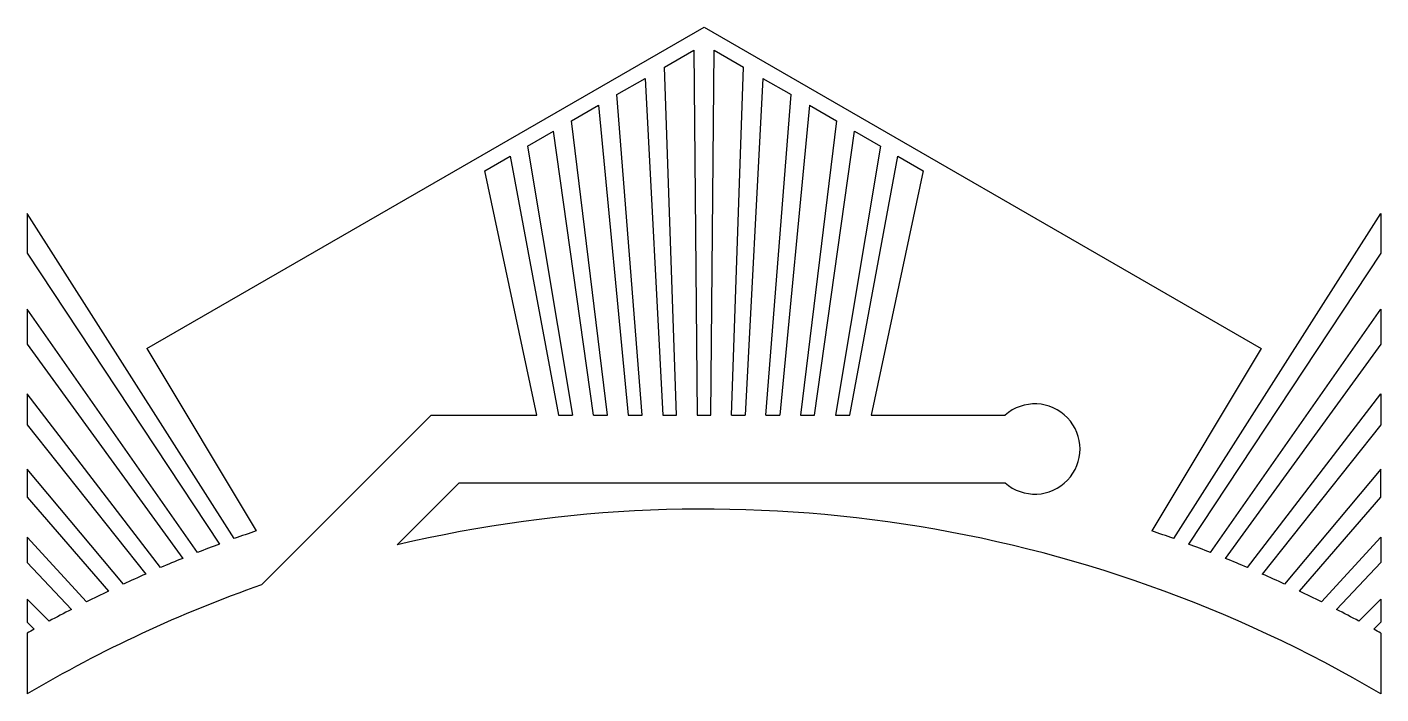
# Model space of a CAD drawing. Header units: inches. Extents: x 0.416 to 1.316, y 1.487 to 1.931.
import ezdxf

# ---------------------------------------------------------------- set-up
doc = ezdxf.new("R2010")
doc.units = ezdxf.units.IN
doc.header["$MEASUREMENT"] = 0
doc.layers.get('0').update_dxf_attribs({"true_color": 0xffffff})

msp = doc.modelspace()

# ---------------------------------------------------------------- linework, layer by layer
for p, q in [((0.49555, 1.71683), (0.86603, 1.93072)), ((0.86603, 1.93072), (1.2365, 1.71683)), ((0.8397, 1.90397), (0.85935, 1.91531)), ((0.85935, 1.91531), (0.86147, 1.6725)), ((0.87059, 1.6725), (0.8727, 1.91531)), ((0.8727, 1.91531), (0.89235, 1.90397)), ((0.84778, 1.6725), (0.8397, 1.90397)), ((0.88427, 1.6725), (0.89235, 1.90397)), ((0.80812, 1.88574), (0.8269, 1.89658)), ((0.8269, 1.89658), (0.83864, 1.6725)), ((0.90515, 1.89658), (0.89341, 1.6725)), ((0.90515, 1.89658), (0.92393, 1.88574)), ((0.8249, 1.6725), (0.80812, 1.88574)), ((0.90715, 1.6725), (0.92393, 1.88574)), ((0.77783, 1.86825), (0.79586, 1.87866)), ((0.79586, 1.87866), (0.81571, 1.6725)), ((0.93619, 1.87866), (0.91634, 1.6725)), ((0.93619, 1.87866), (0.95422, 1.86825)), ((0.80187, 1.6725), (0.77783, 1.86825)), ((0.95422, 1.86825), (0.93018, 1.6725)), ((0.74865, 1.8514), (0.76604, 1.86144)), ((0.79259, 1.6725), (0.76604, 1.86144)), ((0.93946, 1.6725), (0.96601, 1.86144)), ((0.96601, 1.86144), (0.9834, 1.8514)), ((0.74865, 1.8514), (0.77859, 1.6725)), ((0.9834, 1.8514), (0.95346, 1.6725)), ((0.7204, 1.8351), (0.73725, 1.84482)), ((0.73725, 1.84482), (0.76919, 1.6725)), ((0.96287, 1.6725), (0.9948, 1.84482)), ((0.9948, 1.84482), (1.01165, 1.8351)), ((0.75496, 1.6725), (0.7204, 1.8351)), ((1.01165, 1.8351), (0.97709, 1.6725)), ((0.55375, 1.59038), (0.416, 1.80669)), ((0.416, 1.80669), (0.416, 1.78019)), ((1.1783, 1.59038), (1.31605, 1.80669)), ((1.31605, 1.80669), (1.31605, 1.78019)), ((0.416, 1.78019), (0.54396, 1.58678)), ((1.31605, 1.78019), (1.18809, 1.58678)), ((0.52926, 1.58115), (0.416, 1.74296)), ((0.416, 1.74296), (0.416, 1.71965)), ((1.20279, 1.58115), (1.31605, 1.74296)), ((1.31605, 1.74296), (1.31605, 1.71965)), ((0.416, 1.71965), (0.51944, 1.57722)), ((1.31605, 1.71965), (1.21261, 1.57722)), ((0.49555, 1.71683), (0.56841, 1.59553)), ((1.2365, 1.71683), (1.16364, 1.59553)), ((0.416, 1.68671), (0.416, 1.66597)), ((0.5047, 1.57107), (0.416, 1.68671)), ((1.22735, 1.57107), (1.31605, 1.68671)), ((1.31605, 1.68671), (1.31605, 1.66597)), ((0.416, 1.66597), (0.49485, 1.5668)), ((0.5719, 1.55969), (0.68471, 1.6725)), ((0.68471, 1.6725), (0.75496, 1.6725)), ((0.76919, 1.6725), (0.77859, 1.6725)), ((0.79259, 1.6725), (0.80187, 1.6725)), ((0.81571, 1.6725), (0.8249, 1.6725)), ((0.83864, 1.6725), (0.84778, 1.6725)), ((0.86147, 1.6725), (0.87059, 1.6725)), ((0.88427, 1.6725), (0.89341, 1.6725)), ((0.90715, 1.6725), (0.91634, 1.6725)), ((0.93018, 1.6725), (0.93946, 1.6725)), ((0.95346, 1.6725), (0.96287, 1.6725)), ((0.97709, 1.6725), (1.06618, 1.6725)), ((1.31605, 1.66597), (1.2372, 1.5668)), ((0.48008, 1.56013), (0.416, 1.63652)), ((0.416, 1.63652), (0.416, 1.61789)), ((1.31605, 1.63652), (1.25198, 1.56013)), ((1.31605, 1.61789), (1.31605, 1.63652)), ((0.66201, 1.58616), (0.70335, 1.6275)), ((0.70335, 1.6275), (1.06618, 1.6275)), ((0.416, 1.61789), (0.47021, 1.5555)), ((1.26184, 1.5555), (1.31605, 1.61789)), ((0.4554, 1.54828), (0.416, 1.5913)), ((0.416, 1.5913), (0.416, 1.5744)), ((1.27665, 1.54828), (1.31605, 1.5913)), ((1.31605, 1.5913), (1.31605, 1.5744)), ((0.416, 1.5744), (0.44553, 1.54328)), ((1.31605, 1.5744), (1.28653, 1.54328)), ((0.4307, 1.53549), (0.416, 1.55019)), ((0.416, 1.55019), (0.416, 1.53475)), ((1.30135, 1.53549), (1.31605, 1.55019)), ((1.31605, 1.55019), (1.31605, 1.53475)), ((0.416, 1.53475), (0.42081, 1.5301)), ((1.31605, 1.53475), (1.31124, 1.5301)), ((0.416, 1.52742), (0.416, 1.48704)), ((1.31605, 1.52742), (1.31605, 1.48704))]:
    msp.add_line(p, q)
for centre, radius, start, end in [((1.08603, 1.65), 0.03, 228.59038, 131.40962), ((0.86603, 0.725), 0.885, 59.43581, 103.32814), ((0.86603, 0.725), 0.92, 108.87469, 109.84235), ((0.86603, 0.725), 0.92, 70.15765, 71.12531), ((0.86603, 0.725), 0.92, 110.49172, 111.47244), ((0.86603, 0.725), 0.92, 68.52756, 69.50828), ((0.86603, 0.725), 0.92, 112.13086, 113.12566), ((0.86603, 0.725), 0.92, 66.87434, 67.86914), ((0.86603, 0.725), 0.92, 113.79381, 114.80371), ((0.86603, 0.725), 0.92, 65.19629, 66.20619), ((0.86603, 0.725), 0.885, 109.41114, 120.56419), ((0.86603, 0.725), 0.92, 115.48225, 116.50825), ((0.86603, 0.725), 0.92, 63.49175, 64.51775), ((0.86603, 0.725), 0.92, 117.19787, 118.24099), ((0.86603, 0.725), 0.92, 61.75901, 62.80213), ((0.86603, 0.725), 0.92, 118.94235, 119.28526), ((0.86603, 0.725), 0.92, 60.71474, 61.05765)]:
    msp.add_arc(centre, radius, start, end)

doc.saveas('drawing.dxf')
